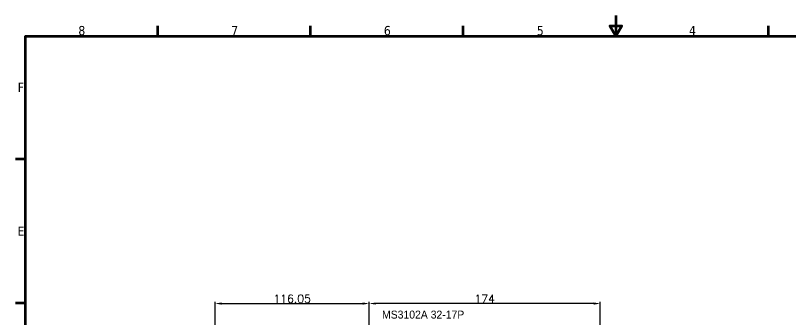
# Model space of a CAD drawing. Extents: x -56 to 2016, y -173 to 1995.
# Drawn here: x -48 to 536, y 380 to 610 of the extents above; entities that cross this region are included whole.
import ezdxf

# ---------------------------------------------------------------- set-up
doc = ezdxf.new("R2010")
doc.units = 0
doc.header["$LTSCALE"] = 10
doc.header["$MEASUREMENT"] = 0
doc.layers.get('0').update_dxf_attribs({"color": 3, "linetype": 'CONTINUOUS'})
doc.layers.get('Defpoints').update_dxf_attribs({"linetype": 'CONTINUOUS'})
doc.layers.add('AM_5', color=2, linetype='CONTINUOUS', lineweight=15)
doc.layers.add('경계(ISO)', color=7, linetype='CONTINUOUS', lineweight=70)
doc.styles.add('HANGUL', font='gulim.ttc')
doc.styles.get("Standard").update_dxf_attribs({"font": 'romans.shx'})
doc.styles.add('주 문자 (JIS)', font='')
doc.styles.get('주 문자 (JIS)').set_extended_font_data('Tahoma')
doc.dimstyles.new('Annotative', dxfattribs={"dimscale": 0, "dimtxt": 6, "dimasz": 5, "dimexe": 1.25, "dimexo": 1, "dimtad": 1, "dimdsep": 46, "dimtxsty": 'Standard', "dimcen": 2.5, "dimclrd": 7, "dimclre": 7, "dimclrt": 7, "dimadec": 0, "dimazin": 0, "dimtfac": 1, "dimtmove": 0, "dimatfit": 3, "dimfxl": 1, "dimarcsym": 0})

# ---------------------------------------------------------------- blocks, each defined once
blk = doc.blocks.new('*D104')
at = {"layer": 'AM_5', "color": 7, "lineweight": -2}
for p, q in [((102.31, 309.63), (102.31, 393.62)), ((107.31, 392.37), (213.36, 392.37)), ((218.36, 370.35), (218.36, 393.62))]:
    blk.add_line(p, q, dxfattribs=at)
at = {"layer": 'AM_5', "color": 7}
for points in [[(107.31, 393.2), (107.31, 391.53), (102.31, 392.37)], [(213.36, 393.2), (213.36, 391.53), (218.36, 392.37)]]:
    blk.add_solid(points, dxfattribs=at)
at = {"layer": 'Defpoints', "color": 0}
for p in [(218.36, 392.37), (218.36, 369.35), (102.31, 308.63)]:
    blk.add_point(p, dxfattribs=at)
at = {"layer": 'AM_5', "color": 7, "insert": (160.34, 395.99), "char_height": 6, "attachment_point": 5}
blk.add_mtext('116.05', dxfattribs=at)
blk = doc.blocks.new('*D93')
at = {"layer": 'AM_5', "color": 7, "lineweight": -2}
for p, q in [((218.36, 370.35), (218.36, 393.62)), ((387.36, 392.37), (223.36, 392.37)), ((392.36, 305.84), (392.36, 393.62))]:
    blk.add_line(p, q, dxfattribs=at)
at = {"layer": 'AM_5', "color": 7}
for points in [[(223.36, 393.2), (223.36, 391.53), (218.36, 392.37)], [(387.36, 393.2), (387.36, 391.53), (392.36, 392.37)]]:
    blk.add_solid(points, dxfattribs=at)
at = {"layer": 'Defpoints', "color": 0}
for p in [(218.36, 392.37), (218.36, 369.35), (392.36, 304.84)]:
    blk.add_point(p, dxfattribs=at)
at = {"layer": 'AM_5', "color": 7, "insert": (305.36, 395.99), "char_height": 6, "attachment_point": 5}
blk.add_mtext('174', dxfattribs=at)
blk = doc.blocks.new('경계 Default Border')
at = {"layer": '경계(ISO)'}
for p, q in [((74.25, 410), (74.25, 414.9)), ((148.5, 410), (148.5, 414.9)), ((222.75, 410), (222.75, 414.9)), ((371.25, 410), (371.25, 414.9)), ((10, 350), (5.1, 350)), ((10, 280), (5.1, 280))]:
    blk.add_line(p, q, dxfattribs=at)
at = {"layer": '경계(ISO)', "flags": 128}
for points in [[(297, 420), (297, 410), (294.11, 415), (299.89, 415), (297, 410)], [(10, 10), (10, 410), (584, 410), (584, 10), (10, 10)]]:
    blk.add_lwpolyline(points, dxfattribs=at)
at = {"layer": '경계(ISO)', "char_height": 4.5, "attachment_point": 7, "style": '주 문자 (JIS)'}
for s, insert in [('8', (35.66, 410.3)), ('7', (109.98, 410.4)), ('6', (184.19, 410.31)), ('5', (258.56, 410.31)), ('4', (332.56, 410.4)), ('F', (6.19, 382.75)), ('E', (6.06, 312.75))]:
    blk.add_mtext(s, dxfattribs=dict(at, insert=insert))

msp = doc.modelspace()

# ---------------------------------------------------------------- block references
at = {"xscale": 1.549125, "yscale": 1.549125, "zscale": 1.549125}
msp.add_blockref('경계 Default Border', (-55.947, -40.982), dxfattribs=at)

# ---------------------------------------------------------------- texts
at = {"color": 7, "insert": (228.028, 387.043), "char_height": 6, "attachment_point": 1, "style": 'HANGUL'}
msp.add_mtext_dynamic_manual_height_columns('MS3102A 32-17P', width=61.52294, gutter_width=5, heights=[0], dxfattribs=at)

# ---------------------------------------------------------------- dimensions: what is measured, and where the dimension line sits
at = {"layer": 'AM_5', "color": 7}
dim = msp.add_linear_dim(base=(218.364, 392.367), p1=(102.314, 308.628), p2=(218.364, 369.348), angle=180, dimstyle='Annotative', dxfattribs=at)
dim.commit()
dim.dimension.update_dxf_attribs({"geometry": '*D104', "text_midpoint": (160.339, 395.992)})
dim = msp.add_linear_dim(base=(218.364, 392.367), p1=(392.364, 304.843), p2=(218.364, 369.348), dimstyle='Annotative', dxfattribs=at)
dim.commit()
dim.dimension.update_dxf_attribs({"geometry": '*D93', "text_midpoint": (305.364, 395.992)})

doc.saveas('drawing.dxf')
